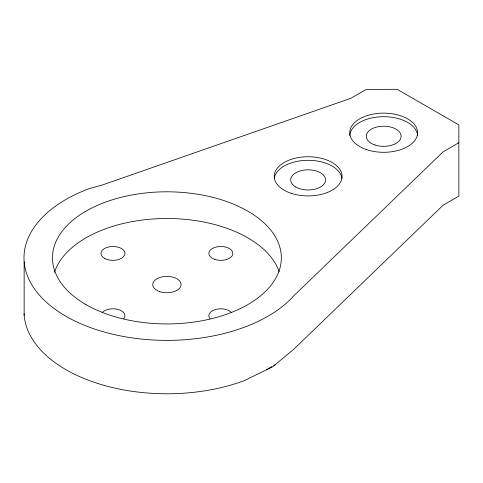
<?xml version="1.0" encoding="UTF-8"?>
<svg xmlns="http://www.w3.org/2000/svg" width="483" height="483" viewBox="0 0 483 483"><rect width="100%" height="100%" fill="white"/><g stroke="black" fill="none" stroke-linecap="round" stroke-linejoin="round"><path stroke-width="0.72" d="M458.85 142.708L443.195 151.747L293.984 295.632A142.92 82.515 0 0 1 70.838 318.961A142.92 82.515 0 0 1 89.56 188.485L102.354 184.995L350.712 98.357L366.253 89.391L397.201 89.319L458.85 124.91L458.85 196.104L443.195 205.142L293.984 349.028L272.726 366.73L244.253 380.652A142.92 82.515 0 0 1 100.361 384.287A142.92 82.515 0 0 1 24.047 313.769M266.205 369.918L271.844 366.657M273.728 365.571L274.978 364.852M24.15 261.852L24.15 315.242M54.44 272.37A114.435 66.068 0 0 1 166.279 218.497A114.435 66.068 0 0 1 279.138 271.657M209.984 318.641A11.99 6.919 0 0 1 215.315 309.573A11.99 6.919 0 0 1 231.23 312.253M102.577 312.253A11.99 6.919 0 0 1 118.498 309.573A11.99 6.919 0 0 1 123.823 318.641M349.783 135.542A33.925 19.586 0 0 1 383.689 116.687A33.925 19.586 0 0 1 417.59 135.542M274.302 178.432A33.925 19.586 0 0 1 308.13 160.308A33.925 19.586 0 0 1 341.964 178.432M85.986 304.586A114.435 66.068 0 0 0 277.441 274.972A114.435 66.068 0 0 0 137.287 194.051A114.435 66.068 0 0 0 85.986 304.586M214.857 259.413A11.99 6.919 0 0 0 232.842 253.424A11.99 6.919 0 0 0 214.857 247.429A11.99 6.919 0 0 0 214.857 259.413M104.485 258.314A11.99 6.919 0 0 0 124.542 255.211A11.99 6.919 0 0 0 109.858 246.735A11.99 6.919 0 0 0 104.485 258.314M159.819 291.654A14.17 8.181 0 0 0 181.077 284.565A14.17 8.181 0 0 0 159.819 277.483A14.17 8.181 0 0 0 159.819 291.654M366.724 149.676A33.925 19.586 0 0 0 417.614 132.71A33.925 19.586 0 0 0 366.724 115.751A33.925 19.586 0 0 0 366.724 149.676M291.171 193.297A33.925 19.586 0 0 0 342.061 176.331A33.925 19.586 0 0 0 291.171 159.372A33.925 19.586 0 0 0 291.171 193.297M374.971 144.991A17.436 10.071 0 0 0 401.125 136.272A17.436 10.071 0 0 0 374.971 127.554A17.436 10.071 0 0 0 374.971 144.991M295.801 187.012A17.436 10.071 0 0 0 324.974 182.502A17.436 10.071 0 0 0 303.62 170.167A17.436 10.071 0 0 0 295.801 187.012"/></g></svg>
